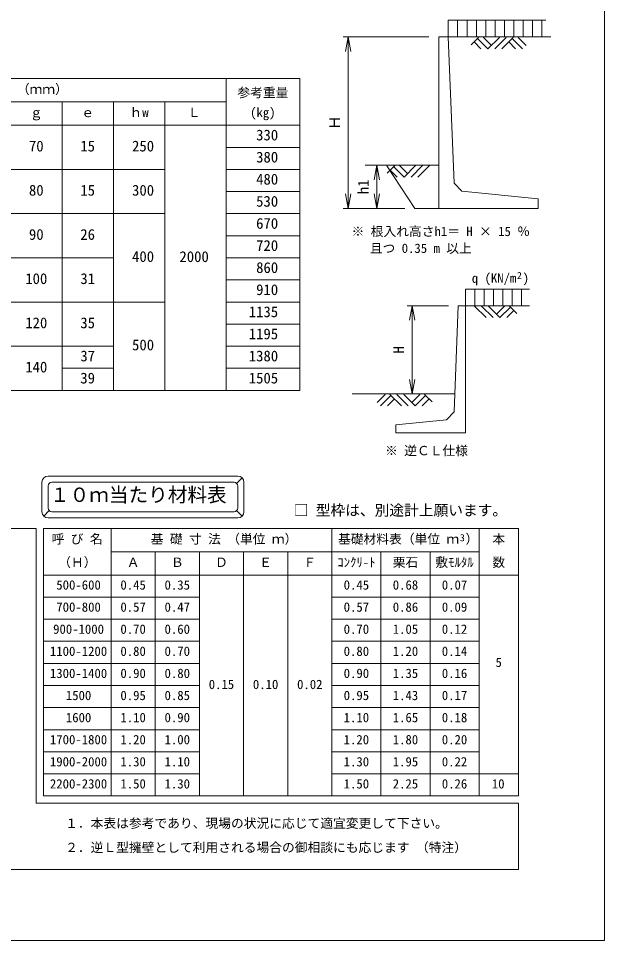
# Model space of a CAD drawing. Units: millimetres, scale not verified. Extents: x 2135 to 6315, y 1068 to 7108.
# Drawn here: x 3926 to 6315, y 1068 to 4824 of the extents above; entities that cross this region are included whole.
import ezdxf
from ezdxf.enums import TextEntityAlignment as Align

# ---------------------------------------------------------------- set-up
doc = ezdxf.new("R2010")
doc.units = ezdxf.units.MM
doc.layers.add('0_2', color=4, linetype='Continuous', lineweight=18)
doc.styles.add('ＭＳ ゴシック-5.0-0.0', font='')
doc.styles.get('ＭＳ ゴシック-5.0-0.0').set_extended_font_data('ＭＳ ゴシック-5.0-0.0')

msp = doc.modelspace()

# ---------------------------------------------------------------- linework, layer by layer
at = {"layer": '0_2', "color": 2}
for p, q in [((6315.354, 7107.786), (6315.354, 1067.786)), ((5639.246, 4748.745), (5639.246, 4050.347)), ((5639.246, 4748.745), (5678.482, 4748.745)), ((5678.482, 4748.745), (5702.024, 4152.36)), ((5678.482, 4748.745), (6096.385, 4748.745)), ((5072.713, 4578.878), (2547.713, 4578.878)), ((5072.713, 4578.878), (5072.713, 3308.878)), ((5072.713, 4388.878), (2547.713, 4388.878)), ((5489.142, 4225.684), (5339.489, 4225.684)), ((5639.246, 4225.684), (5489.142, 4225.684)), ((5702.024, 4152.36), (5733.412, 4120.971)), ((5733.412, 4120.971), (6044.397, 4088.577)), ((6044.397, 4088.577), (6044.397, 4050.347)), ((5639.246, 4050.347), (6044.397, 4050.347)), ((5719.167, 3653.919), (5702.076, 3220.948)), ((5719.167, 3653.919), (6009.635, 3653.919)), ((5748.267, 3653.919), (5748.267, 3135.52)), ((2547.713, 3308.878), (5072.713, 3308.878)), ((5704.97, 3294.272), (5287.067, 3294.272)), ((5702.076, 3220.948), (5670.687, 3189.559)), ((5670.687, 3189.559), (5464.748, 3168.107)), ((5464.748, 3168.107), (5464.748, 3135.52)), ((5748.267, 3135.52), (5464.748, 3135.52)), ((5963.969, 2746.809), (4028.969, 2746.809)), ((4028.969, 2746.809), (4028.969, 1656.809)), ((5963.969, 2746.809), (5963.969, 1656.809)), ((5963.969, 2556.809), (4028.969, 2556.809)), ((2135.354, 1067.786), (6315.354, 1067.786))]:
    msp.add_line(p, q, dxfattribs=at)
at = {"layer": '0_2'}
for p, q in [((5678.482, 4748.745), (5678.482, 4816.302)), ((5678.482, 4816.302), (6075.786, 4816.302)), ((5716.6, 4748.745), (5716.6, 4816.302)), ((5754.717, 4748.745), (5754.717, 4816.302)), ((5792.835, 4748.745), (5792.835, 4816.302)), ((5830.952, 4748.745), (5830.952, 4816.302)), ((5869.07, 4748.745), (5869.07, 4816.302)), ((5907.188, 4748.745), (5907.188, 4816.302)), ((5945.305, 4748.745), (5945.305, 4816.302)), ((5983.423, 4748.745), (5983.423, 4816.302)), ((6021.54, 4748.745), (6021.54, 4816.302)), ((6059.658, 4748.745), (6059.658, 4816.302)), ((5250.356, 4748.745), (5599.246, 4748.745)), ((5270.356, 4748.745), (5259.937, 4689.657)), ((5270.356, 4050.347), (5270.356, 4748.745)), ((5270.356, 4748.745), (5280.775, 4689.657)), ((5801.717, 4746.874), (5771.421, 4716.578)), ((5839.854, 4700.158), (5797.428, 4742.585)), ((5853.996, 4714.3), (5821.423, 4746.874)), ((5886.57, 4746.874), (5839.854, 4700.158)), ((5914.854, 4746.874), (5868.139, 4700.158)), ((5943.139, 4746.874), (5896.423, 4700.158)), ((5981.276, 4700.158), (5938.849, 4742.585)), ((5995.418, 4714.3), (5962.844, 4746.874)), ((5811.57, 4700.158), (5783.286, 4728.442)), ((5952.991, 4700.158), (5924.707, 4728.442)), ((4772.713, 4578.878), (4772.713, 3308.878)), ((4772.713, 4483.878), (2847.713, 4483.878)), ((4103.963, 4483.878), (4103.963, 3308.878)), ((4313.338, 4483.878), (4313.338, 3308.878)), ((4522.713, 4483.878), (4522.713, 3308.878)), ((5072.713, 4298.878), (4772.713, 4298.878)), ((4522.713, 4208.878), (2547.713, 4208.878)), ((5072.713, 4208.878), (4772.713, 4208.878)), ((5367.11, 4225.684), (5449.142, 4225.684)), ((5387.11, 4225.684), (5376.692, 4166.596)), ((5387.11, 4225.684), (5387.11, 4050.347)), ((5387.11, 4225.684), (5397.529, 4166.596)), ((5427.413, 4222.949), (5541.972, 4050.347)), ((5460.231, 4224.238), (5429.935, 4193.942)), ((5498.368, 4177.522), (5455.942, 4219.949)), ((5512.511, 4191.665), (5479.937, 4224.238)), ((5545.084, 4224.238), (5498.368, 4177.522)), ((5573.368, 4224.238), (5526.653, 4177.522)), ((5601.653, 4224.238), (5554.937, 4177.522)), ((5470.084, 4177.522), (5441.8, 4205.807)), ((5072.713, 4118.878), (4772.713, 4118.878)), ((5270.356, 4050.347), (5259.937, 4109.435)), ((5270.356, 4050.347), (5280.775, 4109.435)), ((5387.11, 4050.347), (5376.692, 4109.435)), ((5387.11, 4050.347), (5397.529, 4109.435)), ((4522.713, 4028.878), (2547.713, 4028.878)), ((5072.713, 4028.878), (4772.713, 4028.878)), ((5250.356, 4050.347), (5501.917, 4050.347)), ((5639.246, 4050.347), (5541.972, 4050.347)), ((5072.713, 3938.878), (4772.713, 3938.878)), ((4313.338, 3848.878), (2547.713, 3848.878)), ((5072.713, 3848.878), (4772.713, 3848.878)), ((5072.713, 3758.878), (4772.713, 3758.878)), ((6009.635, 3721.476), (5748.267, 3721.476)), ((5748.267, 3653.919), (5748.267, 3721.476)), ((5786.385, 3653.919), (5786.385, 3721.476)), ((5824.502, 3653.919), (5824.502, 3721.476)), ((5862.62, 3653.919), (5862.62, 3721.476)), ((5900.738, 3653.919), (5900.738, 3721.476)), ((5938.855, 3653.919), (5938.855, 3721.476)), ((5976.973, 3653.919), (5976.973, 3721.476)), ((4522.713, 3668.878), (2547.713, 3668.878)), ((5072.713, 3668.878), (4772.713, 3668.878)), ((5511.039, 3653.919), (5679.167, 3653.919)), ((5531.039, 3653.919), (5520.621, 3594.83)), ((5531.039, 3653.919), (5531.039, 3294.272)), ((5531.039, 3653.919), (5541.458, 3594.83)), ((5785.861, 3652.473), (5832.576, 3605.757)), ((5814.145, 3652.473), (5860.861, 3605.757)), ((5842.429, 3652.473), (5889.145, 3605.757)), ((5875.003, 3619.899), (5907.576, 3652.473)), ((5889.145, 3605.757), (5931.571, 3648.184)), ((5927.282, 3652.473), (5957.578, 3622.177)), ((5917.429, 3605.757), (5945.713, 3634.042)), ((5072.713, 3578.878), (4772.713, 3578.878)), ((4313.338, 3488.878), (2547.713, 3488.878)), ((5072.713, 3488.878), (4772.713, 3488.878)), ((4313.338, 3398.878), (4103.963, 3398.878)), ((5072.713, 3398.878), (4772.713, 3398.878)), ((5531.039, 3294.272), (5520.621, 3353.36)), ((5531.039, 3294.272), (5541.458, 3353.36)), ((5388.034, 3259.826), (5420.608, 3292.4)), ((5402.177, 3245.684), (5444.603, 3288.111)), ((5430.461, 3245.684), (5458.745, 3273.969)), ((5440.314, 3292.4), (5487.029, 3245.684)), ((5468.598, 3292.4), (5515.314, 3245.684)), ((5496.882, 3292.4), (5543.598, 3245.684)), ((5529.456, 3259.826), (5562.029, 3292.4)), ((5543.598, 3245.684), (5586.024, 3288.111)), ((5571.882, 3245.684), (5600.167, 3273.969)), ((5581.735, 3292.4), (5612.031, 3262.104)), ((4022.215, 2934.558), (4022.215, 2814.558)), ((4047.215, 2959.558), (4820.158, 2959.558)), ((4062.215, 2934.558), (4805.158, 2934.558)), ((4815.764, 2930.165), (4837.835, 2952.236)), ((4845.158, 2814.558), (4845.158, 2934.558)), ((4047.215, 2919.558), (4047.215, 2829.558)), ((4820.158, 2829.558), (4820.158, 2919.558)), ((4051.608, 2818.951), (4029.537, 2796.88)), ((4815.764, 2818.951), (4837.835, 2796.88)), ((4047.215, 2789.558), (4820.158, 2789.558)), ((4062.215, 2814.558), (4805.158, 2814.558)), ((3998.969, 2746.809), (2533.969, 2746.809)), ((3998.969, 2746.809), (3998.969, 1627.869)), ((4303.969, 2746.809), (4303.969, 1656.809)), ((5203.969, 2746.809), (5203.969, 1656.809)), ((5803.969, 2746.809), (5803.969, 1656.809)), ((5803.969, 2651.809), (4303.969, 2651.809)), ((4483.969, 2651.809), (4483.969, 1656.809)), ((4663.969, 2651.809), (4663.969, 1656.809)), ((4843.969, 2651.809), (4843.969, 1656.809)), ((5023.969, 2651.809), (5023.969, 1656.809)), ((5403.969, 2651.809), (5403.969, 1656.809)), ((5603.969, 2651.809), (5603.969, 1656.809)), ((4663.969, 2466.809), (4028.969, 2466.809)), ((5803.969, 2466.809), (5203.969, 2466.809)), ((4663.969, 2376.809), (4028.969, 2376.809)), ((5803.969, 2376.809), (5203.969, 2376.809)), ((4663.969, 2286.809), (4028.969, 2286.809)), ((5803.969, 2286.809), (5203.969, 2286.809)), ((4663.969, 2196.809), (4028.969, 2196.809)), ((5803.969, 2196.809), (5203.969, 2196.809)), ((4663.969, 2106.809), (4028.969, 2106.809)), ((5803.969, 2106.809), (5203.969, 2106.809)), ((4663.969, 2016.809), (4028.969, 2016.809)), ((5803.969, 2016.809), (5203.969, 2016.809)), ((4663.969, 1926.809), (4028.969, 1926.809)), ((5803.969, 1926.809), (5203.969, 1926.809)), ((4663.969, 1836.809), (4028.969, 1836.809)), ((5203.969, 1836.809), (5803.969, 1836.809)), ((4663.969, 1746.809), (4028.969, 1746.809)), ((5963.969, 1746.809), (5203.969, 1746.809)), ((4028.969, 1656.809), (5963.969, 1656.809)), ((5963.969, 1627.869), (3998.969, 1627.869)), ((5963.969, 1627.869), (5963.969, 1356.809)), ((2908.969, 1356.809), (5963.969, 1356.809))]:
    msp.add_line(p, q, dxfattribs=at)
for centre, radius, start, end in [((4047.215, 2934.558), 25, 90, 180), ((4062.215, 2919.558), 15, 90, 180), ((4805.158, 2919.558), 15, 0, 90), ((4820.158, 2934.558), 25, 0, 90), ((4062.215, 2829.558), 15, 180, 270), ((4805.158, 2829.558), 15, 270, 0), ((4047.215, 2814.558), 25, 180, 270), ((4820.158, 2814.558), 25, 270, 0)]:
    msp.add_arc(centre, radius, start, end, dxfattribs=at)

# ---------------------------------------------------------------- texts
at = {"layer": '0_2', "color": 7, "style": 'ＭＳ ゴシック-5.0-0.0'}
for s, height, p in [('寸\u3000\u3000法\u3000\u3000表\u3000\u3000（ｍｍ）', 38.12, (3451.9, 4505.386)), ('参考重量', 38.12, (4818.715, 4491.595)), ('ｇ', 38.12, (3973.276, 4410.386)), ('ｅ', 38.12, (4182.651, 4410.386)), ('ｈw', 38.12, (4379.036, 4410.389)), ('Ｌ', 38.12, (4616.578, 4410.386)), ('(kg)', 38.12, (4870.715, 4410.386)), ('330', 43.99, (4895.193, 4313.884)), ('70', 43.99, (3969.276, 4268.879)), ('15', 43.99, (4178.651, 4268.894)), ('250', 43.99, (4389.477, 4268.882)), ('380', 43.99, (4895.193, 4223.893)), ('480', 43.99, (4895.193, 4133.884)), ('80', 43.99, (3969.276, 4088.879)), ('15', 43.99, (4178.651, 4088.879)), ('300', 43.99, (4389.477, 4088.882)), ('530', 43.99, (4895.193, 4043.885)), ('670', 43.99, (4895.193, 3953.884)), ('90', 43.99, (3969.276, 3908.879)), ('26', 43.99, (4178.651, 3908.88)), ('※ 根入れ高さh1＝ H × 15 ％', 38.12, (5284.248, 3925.963)), ('720', 43.99, (4895.193, 3863.885)), ('且つ 0.35 m 以上', 38.12, (5358.541, 3857.265)), ('400', 43.99, (4389.477, 3818.878)), ('2000', 43.99, (4582.578, 3818.562)), ('860', 43.99, (4895.193, 3773.886)), ('100', 43.99, (3954.276, 3728.879)), ('31', 43.99, (4178.651, 3728.88)), ('q (KN/m )', 38.12, (5774.257, 3735.655)), ('2', 29.33, (5958.075, 3753.294)), ('910', 43.99, (4895.193, 3683.885)), ('1135', 43.99, (4865.193, 3593.886)), ('120', 43.99, (3954.276, 3548.878)), ('35', 43.99, (4178.651, 3548.88)), ('1195', 43.99, (4865.193, 3503.884)), ('500', 43.99, (4389.477, 3458.878)), ('37', 43.99, (4178.651, 3413.878)), ('1380', 43.99, (4865.193, 3413.885)), ('140', 43.99, (3954.276, 3368.878)), ('39', 43.99, (4178.651, 3323.878)), ('1505', 43.99, (4865.193, 3323.882)), ('※ 逆ＣＬ仕様', 38.12, (5420.664, 3033.061)), ('１０ｍ当たり材料表', 58.65, (4055.068, 2836.846)), ('□ 型枠は、別途計上願います。', 43.99, (5048.319, 2785.484)), ('呼 び 名', 38.12, (4061.691, 2673.312)), ('基 礎 寸 法 （単位 ｍ）', 38.12, (4465.631, 2673.312)), ('基礎材料表（単位 ｍ ）', 38.12, (5228.933, 2673.312)), ('3', 29.33, (5725.758, 2685.392)), ('本', 38.12, (5857.965, 2673.312)), ('（Ｈ）', 38.12, (4088.461, 2578.312)), ('ｺﾝｸﾘ-ﾄ', 38.12, (5225.971, 2578.312)), ('栗石', 38.12, (5451.979, 2578.313)), ('敷ﾓﾙﾀﾙ', 38.12, (5625.965, 2578.312)), ('数', 38.12, (5857.965, 2578.312)), ('Ａ', 38.12, (4367.966, 2578.312)), ('Ｂ', 38.12, (4547.966, 2578.312)), ('Ｄ', 38.12, (4727.966, 2578.312)), ('Ｅ', 38.12, (4907.965, 2578.312)), ('Ｆ', 38.12, (5087.965, 2578.312)), ('500-600', 38.12, (4080.726, 2485.81)), ('0.45', 38.12, (4341.974, 2485.81)), ('0.35', 38.12, (4521.974, 2485.81)), ('0.45', 38.12, (5251.976, 2485.81)), ('0.68', 38.12, (5451.98, 2485.81)), ('0.07', 38.12, (5651.973, 2485.81)), ('700-800', 38.12, (4080.726, 2395.81)), ('0.57', 38.12, (4341.964, 2395.81)), ('0.47', 38.12, (4521.964, 2395.81)), ('0.57', 38.12, (5251.966, 2395.81)), ('0.86', 38.12, (5451.97, 2395.81)), ('0.09', 38.12, (5651.963, 2395.81)), ('900-1000', 38.12, (4067.726, 2305.81)), ('0.70', 38.12, (4341.964, 2305.81)), ('0.60', 38.12, (4521.964, 2305.81)), ('0.70', 38.12, (5251.966, 2305.81)), ('1.05', 38.12, (5451.97, 2305.81)), ('0.12', 38.12, (5651.963, 2305.81)), ('1100-1200', 38.12, (4054.726, 2215.81)), ('0.80', 38.12, (4341.964, 2215.81)), ('0.70', 38.12, (4521.964, 2215.81)), ('0.80', 38.12, (5251.966, 2215.81)), ('1.20', 38.12, (5451.97, 2215.81)), ('0.14', 38.12, (5651.963, 2215.81)), ('5', 38.12, (5870.963, 2170.81)), ('1300-1400', 38.12, (4054.726, 2125.81)), ('0.90', 38.12, (4341.964, 2125.81)), ('0.80', 38.12, (4521.964, 2125.81)), ('0.90', 38.12, (5251.966, 2125.81)), ('1.35', 38.12, (5451.97, 2125.81)), ('0.16', 38.12, (5651.963, 2125.81)), ('0.15', 38.12, (4701.987, 2080.809)), ('0.10', 38.12, (4881.987, 2080.809)), ('0.02', 38.12, (5061.963, 2080.809)), ('1500', 38.12, (4119.726, 2035.81)), ('0.95', 38.12, (4341.964, 2035.81)), ('0.85', 38.12, (4521.964, 2035.81)), ('0.95', 38.12, (5251.966, 2035.81)), ('1.43', 38.12, (5451.97, 2035.81)), ('0.17', 38.12, (5651.963, 2035.81)), ('1600', 38.12, (4119.726, 1945.809)), ('1.10', 38.12, (4341.964, 1945.809)), ('0.90', 38.12, (4521.964, 1945.809)), ('1.10', 38.12, (5251.966, 1945.809)), ('1.65', 38.12, (5451.97, 1945.809)), ('0.18', 38.12, (5651.963, 1945.809)), ('1700-1800', 38.12, (4054.726, 1855.809)), ('1.20', 38.12, (4341.964, 1855.809)), ('1.00', 38.12, (4521.964, 1855.809)), ('1.20', 38.12, (5251.966, 1855.809)), ('1.80', 38.12, (5451.97, 1855.809)), ('0.20', 38.12, (5651.963, 1855.809)), ('1900-2000', 38.12, (4054.726, 1765.809)), ('1.30', 38.12, (4341.964, 1765.809)), ('1.10', 38.12, (4521.964, 1765.809)), ('1.30', 38.12, (5251.966, 1765.809)), ('1.95', 38.12, (5451.97, 1765.809)), ('0.22', 38.12, (5651.963, 1765.809)), ('2200-2300', 38.12, (4054.726, 1675.809)), ('1.50', 38.12, (4341.964, 1675.809)), ('1.30', 38.12, (4521.964, 1675.809)), ('1.50', 38.12, (5251.966, 1675.809)), ('2.25', 38.12, (5451.97, 1675.809)), ('0.26', 38.12, (5651.963, 1675.809)), ('10', 38.12, (5855.963, 1675.809)), ('１．本表は参考であり、現場の状況に応じて適宜変更して下さい。', 38.12, (4116.749, 1515.259)), ('２．逆Ｌ型擁壁として利用される場合の御相談にも応じます （特注）', 38.12, (4116.749, 1416.574))]:
    msp.add_text(s, height=height, dxfattribs=at).set_placement(p, align=Align.BOTTOM_LEFT)
for s, p in [('Ｈ', (5250.358, 4369.547)), ('h1', (5367.111, 4108.014)), ('H', (5511.051, 3459.114))]:
    msp.add_text(s, height=43.99, rotation=90, dxfattribs=at).set_placement(p, align=Align.BOTTOM_LEFT)

doc.saveas('drawing.dxf')
